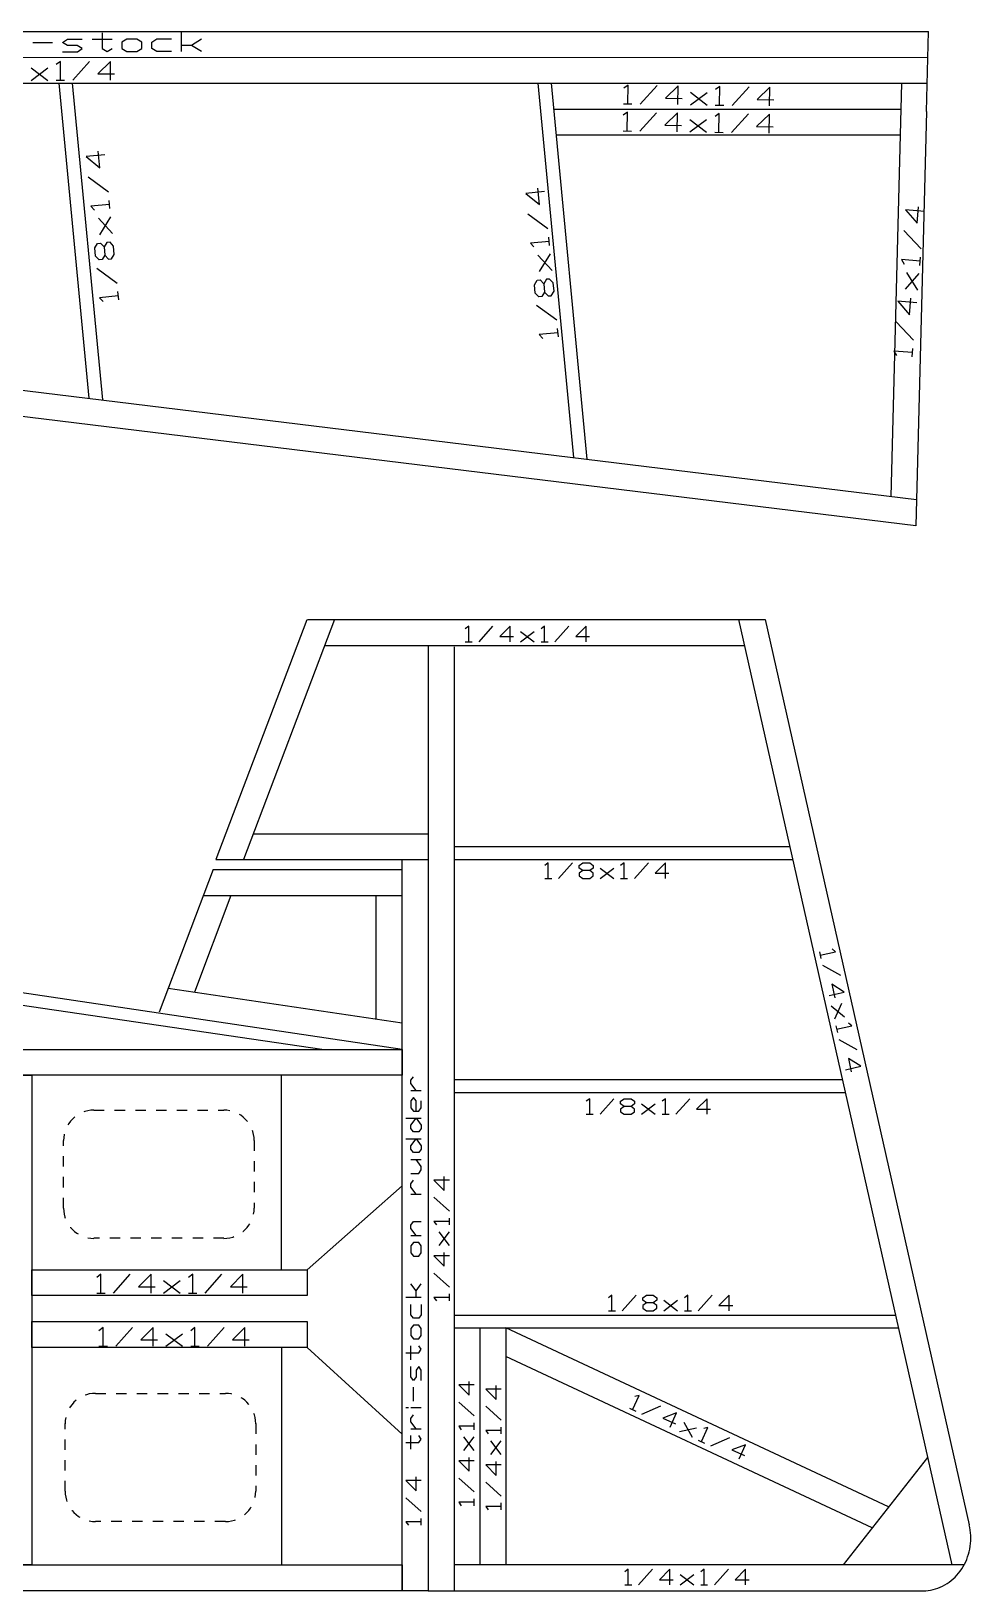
# Model space of a CAD drawing. Extents: x 0.4 to 69.6, y 0 to 36.6.
# Drawn here: x 26.65 to 35.71, y 0.02 to 15.07 of the extents above; entities that cross this region are included whole.
import ezdxf

# ---------------------------------------------------------------- set-up
doc = ezdxf.new("R2010")
doc.units = 0
doc.linetypes.add('$MARGINS', pattern=[0.075, 0.05, -0.025])
doc.layers.get('0').update_dxf_attribs({"linetype": 'CONTINUOUS'})

msp = doc.modelspace()

# ---------------------------------------------------------------- linework, layer by layer
at = {"color": 7, "linetype": 'CONTINUOUS'}
for p, q in [((17.686, 15.066, 0), (35.3, 15.064, 0)), ((35.281, 14.291, 0), (35.3, 15.064, 0)), ((17.71, 14.816, 0), (35.294, 14.814, 0)), ((17.733, 14.566, 0), (35.288, 14.564, 0)), ((27.205, 11.524, 0), (26.916, 14.565, 0)), ((27.041, 14.565, 0), (27.332, 11.509, 0)), ((31.879, 10.952, 0), (31.535, 14.565, 0)), ((31.66, 14.565, 0), (32.006, 10.936, 0)), ((35.04, 14.565, 0), (34.936, 10.577, 0)), ((31.684, 14.315, 0), (35.033, 14.315, 0)), ((35.281, 14.291, 0), (35.179, 10.293, 0)), ((31.708, 14.065, 0), (35.027, 14.065, 0)), ((17.915, 12.663, 0), (35.185, 10.546, 0)), ((17.939, 12.407, 0), (35.179, 10.295, 0)), ((29.305, 9.386, 0), (28.425, 7.072, 0)), ((29.572, 9.388), (28.693, 7.072)), ((29.309, 9.388, 0), (33.355, 9.388, 0)), ((33.355, 9.388, 0), (33.724, 9.388, 0)), ((33.467, 9.388), (35.524, 0.267)), ((33.725, 9.388, 0), (35.692, 0.654, 0)), ((29.477, 9.138, 0), (33.524, 9.138, 0)), ((30.474, 9.138, 0), (30.474, 7.072, 0)), ((30.724, 9.125), (30.724, 0.017)), ((30.224, 5.241, 0), (16.787, 7.237, 0)), ((28.788, 7.322), (30.474, 7.322)), ((16.769, 7.113, 0), (29.45, 5.242, 0)), ((33.961, 7.197, 0), (30.724, 7.197, 0)), ((28.399, 6.976, 0), (27.88, 5.599, 0)), ((28.399, 6.976, 0), (30.224, 6.976, 0)), ((28.425, 7.072, 0), (30.474, 7.072)), ((30.224, 0.017, 0), (30.224, 7.073, 0)), ((30.724, 7.072), (33.989, 7.072, 0)), ((28.572, 6.726), (28.22, 5.792)), ((28.305, 6.726), (30.224, 6.726)), ((29.974, 5.531), (29.974, 6.726)), ((30.224, 5.494), (27.967, 5.829)), ((29.057, 4.991), (29.057, 3.115)), ((30.724, 4.95, 0), (34.468, 4.95, 0)), ((30.724, 4.825, 0), (34.496, 4.825, 0)), ((29.307, 3.115, 0), (30.224, 3.923, 0)), ((30.724, 2.678, 0), (34.98, 2.678, 0)), ((30.724, 2.553, 0), (35.008, 2.553, 0)), ((30.974, 2.553), (30.974, 0.267)), ((31.224, 2.553), (31.224, 0.267)), ((34.916, 0.828), (31.224, 2.553)), ((29.058, 2.365), (29.058, 0.267)), ((29.308, 2.365, 0), (30.224, 1.528, 0)), ((34.758, 0.626), (31.224, 2.277)), ((35.29, 1.304), (34.476, 0.267)), ((35.644, 0.267, 0), (30.724, 0.267, 0)), ((30.474, 0.017, 0), (31, 0.017, 0)), ((31, 0.017, 0), (34.926, 0.017, 0)), ((34.926, 0.017, 0), (35.248, 0.017, 0))]:
    msp.add_line(p, q, dxfattribs=at)
at = {"color": 5, "linetype": '$MARGINS'}
for p, q in [((27.25, 4.655, 0), (28.503, 4.655, 0)), ((26.957, 3.71, 0), (26.957, 4.362, 0)), ((28.795, 4.362, 0), (28.795, 3.71, 0)), ((28.503, 3.418, 0), (27.25, 3.418, 0)), ((26.651, 2.865, 0), (26.651, 2.615, 0)), ((26.651, 2.615, 0), (26.651, 2.615, 0)), ((26.651, 2.615, 0), (26.651, 2.615, 0)), ((26.651, 2.615, 0), (26.651, 2.615, 0)), ((26.651, 2.615, 0), (26.651, 2.615, 0)), ((27.265, 1.922, 0), (28.518, 1.922, 0)), ((26.973, 0.978, 0), (26.973, 1.63, 0)), ((28.811, 1.63, 0), (28.811, 0.978, 0)), ((28.518, 0.685, 0), (27.265, 0.685, 0))]:
    msp.add_line(p, q, dxfattribs=at)
at = {"linetype": 'BYBLOCK', "flags": 128}
for points in [[(27.329, 15.05), (27.33, 14.899), (27.378, 14.869), (27.426, 14.899)], [(28.096, 14.872), (28.095, 15.054)], [(26.66, 14.956), (26.851, 14.957)], [(26.947, 14.867), (27.091, 14.867), (27.138, 14.898), (27.09, 14.928), (26.995, 14.927), (26.947, 14.957), (26.994, 14.988), (27.138, 14.989)], [(27.234, 14.989), (27.425, 14.99)], [(27.569, 14.87), (27.665, 14.87), (27.713, 14.901), (27.713, 14.961), (27.664, 14.991), (27.569, 14.991), (27.521, 14.96), (27.521, 14.9), (27.569, 14.87)], [(28, 14.872), (27.857, 14.871), (27.809, 14.901), (27.808, 14.962), (27.856, 14.992), (28, 14.993)], [(28.096, 14.933), (28.191, 14.933), (28.287, 14.994)], [(28.191, 14.933), (28.287, 14.873)], [(26.927, 14.593), (26.927, 14.774), (26.886, 14.744)], [(27.048, 14.593), (27.208, 14.775)], [(27.41, 14.594), (27.409, 14.775), (27.289, 14.654), (27.45, 14.654)], [(26.645, 14.713), (26.806, 14.592)], [(26.645, 14.592), (26.806, 14.713)], [(26.887, 14.593), (26.967, 14.593)], [(32.399, 14.365), (32.402, 14.546), (32.361, 14.517)], [(32.52, 14.363), (32.684, 14.542)], [(32.882, 14.358), (32.885, 14.539), (32.762, 14.42), (32.923, 14.418)], [(33.003, 14.356), (33.166, 14.475)], [(33.005, 14.477), (33.164, 14.354)], [(33.285, 14.352), (33.287, 14.533), (33.246, 14.504)], [(33.405, 14.35), (33.569, 14.529)], [(33.767, 14.345), (33.77, 14.526), (33.647, 14.407), (33.808, 14.405)], [(32.359, 14.365), (32.44, 14.364)], [(33.244, 14.353), (33.325, 14.351)], [(32.394, 14.103), (32.397, 14.285), (32.356, 14.255)], [(32.515, 14.102), (32.678, 14.28)], [(32.877, 14.096), (32.88, 14.278), (32.757, 14.158), (32.918, 14.156)], [(32.998, 14.095), (33.16, 14.213)], [(32.999, 14.215), (33.159, 14.092)], [(33.279, 14.09), (33.282, 14.272), (33.241, 14.242)], [(33.4, 14.089), (33.564, 14.268)], [(33.762, 14.083), (33.765, 14.265), (33.642, 14.146), (33.803, 14.143)], [(32.354, 14.104), (32.434, 14.103)], [(33.239, 14.091), (33.32, 14.09)], [(27.356, 13.874), (27.175, 13.857), (27.307, 13.749), (27.292, 13.909)], [(27.39, 13.514), (27.194, 13.657)], [(31.596, 13.519), (31.416, 13.501), (31.547, 13.393), (31.532, 13.553)], [(27.405, 13.354), (27.398, 13.434)], [(27.401, 13.394), (27.221, 13.377), (27.255, 13.339)], [(27.428, 13.113), (27.293, 13.262)], [(27.308, 13.102), (27.413, 13.274)], [(31.63, 13.158), (31.435, 13.301)], [(35.261, 13.328), (35.08, 13.343), (35.191, 13.213), (35.204, 13.373)], [(35.231, 12.967), (35.063, 13.143)], [(27.447, 12.913), (27.44, 12.993), (27.406, 13.03), (27.376, 13.028), (27.349, 12.985), (27.357, 12.905), (27.331, 12.862), (27.301, 12.859), (27.267, 12.896), (27.259, 12.976), (27.285, 13.019), (27.315, 13.022), (27.349, 12.985)], [(31.642, 13.038), (31.461, 13.021), (31.495, 12.984)], [(31.646, 12.998), (31.638, 13.078)], [(27.357, 12.905), (27.391, 12.867), (27.421, 12.87), (27.447, 12.913)], [(31.669, 12.758), (31.533, 12.906)], [(31.548, 12.746), (31.653, 12.918)], [(35.221, 12.847), (35.04, 12.862), (35.067, 12.819)], [(35.217, 12.807), (35.224, 12.887)], [(27.474, 12.633), (27.278, 12.776)], [(31.688, 12.557), (31.68, 12.637), (31.646, 12.675), (31.616, 12.672), (31.59, 12.629), (31.597, 12.549), (31.571, 12.506), (31.541, 12.503), (31.507, 12.54), (31.5, 12.62), (31.526, 12.663), (31.556, 12.666), (31.59, 12.629)], [(35.077, 12.576), (35.21, 12.727)], [(35.197, 12.566), (35.09, 12.737)], [(27.485, 12.513), (27.305, 12.495), (27.339, 12.458)], [(27.489, 12.473), (27.482, 12.553)], [(31.597, 12.549), (31.631, 12.512), (31.661, 12.514), (31.688, 12.557)], [(31.714, 12.277), (31.519, 12.42)], [(35.187, 12.446), (35.006, 12.461), (35.117, 12.331), (35.13, 12.491)], [(31.73, 12.117), (31.722, 12.197)], [(35.157, 12.085), (34.989, 12.261)], [(31.726, 12.157), (31.545, 12.14), (31.579, 12.102)], [(35.147, 11.965), (34.966, 11.98), (34.993, 11.937)], [(35.143, 11.925), (35.15, 12.005)], [(30.865, 9.175), (30.865, 9.325), (30.832, 9.3)], [(30.965, 9.175), (31.098, 9.325)], [(31.264, 9.175), (31.264, 9.325), (31.165, 9.225), (31.298, 9.225)], [(31.364, 9.275), (31.498, 9.175)], [(31.364, 9.175), (31.498, 9.275)], [(31.597, 9.175), (31.597, 9.325), (31.564, 9.3)], [(31.697, 9.175), (31.83, 9.325)], [(31.997, 9.175), (31.997, 9.325), (31.897, 9.225), (32.03, 9.225)], [(30.832, 9.175), (30.898, 9.175)], [(31.564, 9.175), (31.631, 9.175)], [(31.632, 6.891), (31.632, 7.041), (31.599, 7.016)], [(31.732, 6.891), (31.865, 7.041)], [(31.965, 6.891), (32.032, 6.891), (32.065, 6.916), (32.065, 6.941), (32.032, 6.966), (31.965, 6.966), (31.932, 6.991), (31.932, 7.016), (31.965, 7.041), (32.032, 7.041), (32.065, 7.016), (32.065, 6.991), (32.032, 6.966)], [(31.965, 6.966), (31.932, 6.941), (31.932, 6.916), (31.965, 6.891)], [(32.132, 6.991), (32.265, 6.891)], [(32.132, 6.891), (32.265, 6.991)], [(32.365, 6.891), (32.365, 7.041), (32.331, 7.016)], [(32.465, 6.891), (32.598, 7.041)], [(32.764, 6.891), (32.764, 7.041), (32.664, 6.941), (32.797, 6.941)], [(31.599, 6.891), (31.666, 6.891)], [(32.331, 6.891), (32.398, 6.891)], [(34.249, 6.183), (34.263, 6.118)], [(34.256, 6.151), (34.402, 6.183), (34.371, 6.21)], [(34.277, 6.053), (34.452, 5.956)], [(34.342, 5.761), (34.488, 5.793), (34.369, 5.869), (34.398, 5.739)], [(34.363, 5.663), (34.49, 5.555)], [(34.461, 5.685), (34.392, 5.533)], [(34.406, 5.468), (34.421, 5.403)], [(34.413, 5.436), (34.56, 5.468), (34.528, 5.495)], [(34.435, 5.338), (34.61, 5.24)], [(34.499, 5.045), (34.646, 5.078), (34.527, 5.154), (34.555, 5.024)], [(30.358, 4.844), (30.308, 4.911), (30.308, 4.944), (30.333, 4.977)], [(30.308, 4.844), (30.408, 4.844)], [(30.358, 4.644), (30.358, 4.744), (30.333, 4.778), (30.308, 4.744), (30.308, 4.678), (30.333, 4.644), (30.383, 4.644), (30.408, 4.678), (30.408, 4.744)], [(32.032, 4.615), (32.032, 4.765), (31.999, 4.74)], [(32.132, 4.615), (32.265, 4.765)], [(32.365, 4.615), (32.431, 4.615), (32.465, 4.64), (32.465, 4.665), (32.431, 4.69), (32.365, 4.69), (32.331, 4.715), (32.331, 4.74), (32.365, 4.765), (32.431, 4.765), (32.465, 4.74), (32.465, 4.715), (32.431, 4.69)], [(32.365, 4.69), (32.331, 4.665), (32.331, 4.64), (32.365, 4.615)], [(32.531, 4.715), (32.664, 4.615)], [(32.531, 4.615), (32.664, 4.715)], [(32.764, 4.615), (32.764, 4.765), (32.731, 4.74)], [(32.864, 4.615), (32.997, 4.765)], [(33.164, 4.615), (33.164, 4.765), (33.064, 4.665), (33.197, 4.665)], [(30.258, 4.578), (30.408, 4.578)], [(30.358, 4.578), (30.408, 4.511), (30.408, 4.478), (30.383, 4.445), (30.333, 4.445), (30.308, 4.478), (30.308, 4.511), (30.358, 4.578)], [(31.999, 4.615), (32.065, 4.615)], [(32.731, 4.615), (32.798, 4.615)], [(30.258, 4.378), (30.408, 4.378)], [(30.358, 4.378), (30.408, 4.311), (30.408, 4.278), (30.383, 4.245), (30.333, 4.245), (30.308, 4.278), (30.308, 4.311), (30.358, 4.378)], [(30.308, 4.045), (30.383, 4.045), (30.408, 4.078), (30.408, 4.112), (30.358, 4.178)], [(30.308, 4.178), (30.408, 4.178)], [(30.358, 3.845), (30.308, 3.912), (30.308, 3.945), (30.333, 3.979)], [(30.679, 3.98), (30.529, 3.98), (30.629, 3.88), (30.629, 4.014)], [(30.308, 3.845), (30.408, 3.845)], [(30.679, 3.681), (30.529, 3.814)], [(30.679, 3.547), (30.679, 3.614)], [(30.358, 3.446), (30.308, 3.512), (30.308, 3.546), (30.333, 3.579), (30.408, 3.579)], [(30.679, 3.581), (30.529, 3.581), (30.554, 3.547)], [(30.579, 3.348), (30.679, 3.481)], [(30.679, 3.348), (30.579, 3.481)], [(30.308, 3.446), (30.408, 3.446)], [(30.408, 3.279), (30.408, 3.346), (30.383, 3.379), (30.333, 3.379), (30.308, 3.346), (30.308, 3.279), (30.333, 3.246), (30.383, 3.246), (30.408, 3.279)], [(30.679, 3.248), (30.529, 3.248), (30.629, 3.148), (30.629, 3.281)], [(27.318, 2.889), (27.318, 3.071), (27.278, 3.04)], [(27.439, 2.889), (27.6, 3.071)], [(27.801, 2.889), (27.801, 3.071), (27.681, 2.95), (27.841, 2.95)], [(27.922, 3.01), (28.083, 2.889)], [(27.922, 2.889), (28.083, 3.01)], [(28.204, 2.889), (28.204, 3.071), (28.163, 3.04)], [(28.324, 2.889), (28.485, 3.071)], [(28.686, 2.889), (28.686, 3.071), (28.566, 2.95), (28.727, 2.95)], [(30.679, 2.948), (30.529, 3.081)], [(27.278, 2.889), (27.359, 2.889)], [(28.163, 2.889), (28.244, 2.889)], [(30.358, 2.847), (30.358, 2.913), (30.308, 2.98)], [(30.358, 2.913), (30.408, 2.98)], [(30.679, 2.815), (30.679, 2.882)], [(32.247, 2.72), (32.247, 2.87), (32.213, 2.845)], [(32.347, 2.72), (32.48, 2.87)], [(32.58, 2.72), (32.646, 2.72), (32.68, 2.745), (32.68, 2.77), (32.646, 2.795), (32.58, 2.795), (32.546, 2.82), (32.546, 2.845), (32.58, 2.87), (32.646, 2.87), (32.68, 2.845), (32.68, 2.82), (32.646, 2.795)], [(32.979, 2.72), (32.979, 2.87), (32.946, 2.845)], [(33.079, 2.72), (33.212, 2.87)], [(33.379, 2.72), (33.379, 2.87), (33.279, 2.77), (33.412, 2.77)], [(30.408, 2.847), (30.258, 2.847)], [(30.408, 2.78), (30.408, 2.68), (30.383, 2.647), (30.333, 2.647), (30.308, 2.68), (30.308, 2.78)], [(30.679, 2.848), (30.529, 2.848), (30.554, 2.815)], [(32.213, 2.72), (32.28, 2.72)], [(32.58, 2.795), (32.546, 2.77), (32.546, 2.745), (32.58, 2.72)], [(32.746, 2.82), (32.879, 2.72)], [(32.746, 2.72), (32.879, 2.82)], [(32.946, 2.72), (33.013, 2.72)], [(30.408, 2.48), (30.408, 2.547), (30.383, 2.58), (30.333, 2.58), (30.308, 2.547), (30.308, 2.48), (30.333, 2.447), (30.383, 2.447), (30.408, 2.48)], [(27.339, 2.376), (27.339, 2.558), (27.299, 2.527)], [(27.46, 2.376), (27.621, 2.558)], [(27.822, 2.376), (27.822, 2.558), (27.702, 2.437), (27.863, 2.437)], [(27.943, 2.497), (28.104, 2.376)], [(27.943, 2.376), (28.104, 2.497)], [(28.225, 2.376), (28.225, 2.558), (28.184, 2.527)], [(28.345, 2.376), (28.506, 2.558)], [(28.707, 2.376), (28.707, 2.558), (28.587, 2.437), (28.748, 2.437)], [(27.299, 2.376), (27.38, 2.376)], [(28.184, 2.376), (28.265, 2.376)], [(30.258, 2.314), (30.383, 2.314), (30.408, 2.347), (30.383, 2.38)], [(30.308, 2.247), (30.308, 2.38)], [(30.408, 2.047), (30.408, 2.147), (30.383, 2.181), (30.358, 2.147), (30.358, 2.081), (30.333, 2.047), (30.308, 2.081), (30.308, 2.181)], [(30.333, 1.848), (30.333, 1.981)], [(30.919, 2.003), (30.769, 2.003), (30.869, 1.904), (30.869, 2.037)], [(31.179, 1.963), (31.029, 1.963), (31.129, 1.864), (31.129, 1.997)], [(30.919, 1.704), (30.769, 1.837)], [(32.445, 1.764), (32.508, 1.9), (32.468, 1.891)], [(30.283, 1.781), (30.258, 1.781)], [(30.408, 1.781), (30.308, 1.781)], [(30.358, 1.581), (30.308, 1.648), (30.308, 1.681), (30.333, 1.715)], [(31.179, 1.664), (31.029, 1.797)], [(32.415, 1.778), (32.476, 1.75)], [(32.536, 1.722), (32.72, 1.802)], [(32.808, 1.596), (32.871, 1.733), (32.738, 1.684), (32.859, 1.628)], [(30.258, 1.448), (30.383, 1.448), (30.408, 1.481), (30.383, 1.515)], [(30.308, 1.581), (30.408, 1.581)], [(30.308, 1.382), (30.308, 1.515)], [(30.919, 1.604), (30.769, 1.604), (30.794, 1.571)], [(30.919, 1.571), (30.919, 1.637)], [(31.179, 1.564), (31.029, 1.564), (31.054, 1.531)], [(31.179, 1.531), (31.179, 1.597)], [(32.899, 1.555), (33.062, 1.589)], [(32.941, 1.645), (33.02, 1.499)], [(33.11, 1.457), (33.173, 1.593), (33.133, 1.584)], [(30.819, 1.371), (30.919, 1.504)], [(30.919, 1.371), (30.819, 1.504)], [(31.079, 1.331), (31.179, 1.464)], [(31.179, 1.331), (31.079, 1.464)], [(33.08, 1.471), (33.141, 1.443)], [(33.201, 1.415), (33.385, 1.495)], [(33.473, 1.289), (33.536, 1.425), (33.403, 1.376), (33.524, 1.321)], [(30.919, 1.271), (30.769, 1.271), (30.869, 1.171), (30.869, 1.304)], [(31.179, 1.231), (31.029, 1.231), (31.129, 1.131), (31.129, 1.264)], [(30.408, 1.082), (30.258, 1.082), (30.358, 0.982), (30.358, 1.115)], [(30.919, 0.971), (30.769, 1.105)], [(31.179, 0.931), (31.029, 1.065)], [(30.408, 0.782), (30.258, 0.915)], [(30.919, 0.838), (30.919, 0.905)], [(30.919, 0.871), (30.769, 0.871), (30.794, 0.838)], [(31.179, 0.831), (31.029, 0.831), (31.054, 0.798)], [(31.179, 0.798), (31.179, 0.865)], [(30.408, 0.682), (30.258, 0.682), (30.283, 0.649)], [(30.408, 0.649), (30.408, 0.716)], [(32.404, 0.074), (32.404, 0.224), (32.371, 0.199)], [(32.504, 0.074), (32.637, 0.224)], [(32.804, 0.074), (32.804, 0.224), (32.704, 0.124), (32.837, 0.124)], [(32.904, 0.174), (33.037, 0.074)], [(32.904, 0.074), (33.037, 0.174)], [(33.137, 0.074), (33.137, 0.224), (33.103, 0.199)], [(33.237, 0.074), (33.37, 0.224)], [(33.536, 0.074), (33.536, 0.224), (33.436, 0.124), (33.569, 0.124)], [(32.371, 0.074), (32.438, 0.074)], [(33.103, 0.074), (33.17, 0.074)]]:
    msp.add_lwpolyline(points, dxfattribs=at)
at = {"color": 7, "linetype": 'CONTINUOUS', "flags": 128}
for points in [[(30.224, 7.072), (30.474, 7.072), (30.474, 0.017), (30.224, 0.017), (30.224, 7.072), (30.224, 7.072), (30.224, 7.072), (30.224, 7.072)], [(6.148, 5.241), (30.224, 5.241), (30.224, 4.991), (6.148, 4.991), (6.148, 5.241), (6.148, 5.241), (6.148, 5.241), (6.148, 5.241)], [(26.401, 4.991), (26.651, 4.991), (26.651, 0.267), (26.401, 0.267), (26.401, 4.991), (26.401, 4.991), (26.401, 4.991), (26.401, 4.991)], [(26.651, 3.115), (29.307, 3.115), (29.307, 2.865), (26.651, 2.865), (26.651, 3.115), (26.651, 3.115), (26.651, 3.115), (26.651, 3.115)], [(26.651, 2.615), (29.306, 2.615), (29.306, 2.365), (26.651, 2.365), (26.651, 2.615), (26.651, 2.615), (26.651, 2.615), (26.651, 2.615)], [(3.483, 0.267), (30.224, 0.267), (30.224, 0.017), (3.483, 0.017), (3.483, 0.267), (3.483, 0.267), (3.483, 0.267), (3.483, 0.267)]]:
    msp.add_lwpolyline(points, close=True, dxfattribs=at)
for points in [[(35.248, 0.017), (35.273, 0.018), (35.297, 0.02), (35.321, 0.024), (35.345, 0.029), (35.368, 0.036), (35.391, 0.043), (35.414, 0.053), (35.436, 0.063), (35.458, 0.074), (35.479, 0.087), (35.5, 0.101), (35.52, 0.116), (35.539, 0.133), (35.557, 0.15), (35.575, 0.168), (35.591, 0.187), (35.607, 0.207), (35.621, 0.228), (35.635, 0.25), (35.647, 0.273), (35.659, 0.296), (35.669, 0.32), (35.678, 0.344), (35.686, 0.369), (35.693, 0.394), (35.699, 0.42), (35.703, 0.446), (35.706, 0.472), (35.708, 0.498), (35.708, 0.524), (35.707, 0.551), (35.705, 0.577), (35.702, 0.603), (35.698, 0.629), (35.692, 0.654)], [(30.224, 0.017), (24.624, 0.017), (19.165, 0.017), (13.801, 0.017), (8.579, 0.017), (3.498, 0.017)]]:
    msp.add_lwpolyline(points, dxfattribs=at)
at = {"color": 5, "linetype": '$MARGINS'}
for centre, start, end in [((27.25, 4.362, 0), 90, 180), ((28.503, 4.362, 0), 0, 90), ((27.25, 3.71, 0), 180, 270), ((28.503, 3.71, 0), -90, 0), ((27.265, 1.629, 0), 90, 180), ((28.518, 1.629, 0), 0, 90), ((27.265, 0.978, 0), 180, 270), ((28.518, 0.978, 0), -90, 0)]:
    msp.add_arc(centre, 0.293, start, end, dxfattribs=at)

doc.saveas('drawing.dxf')
